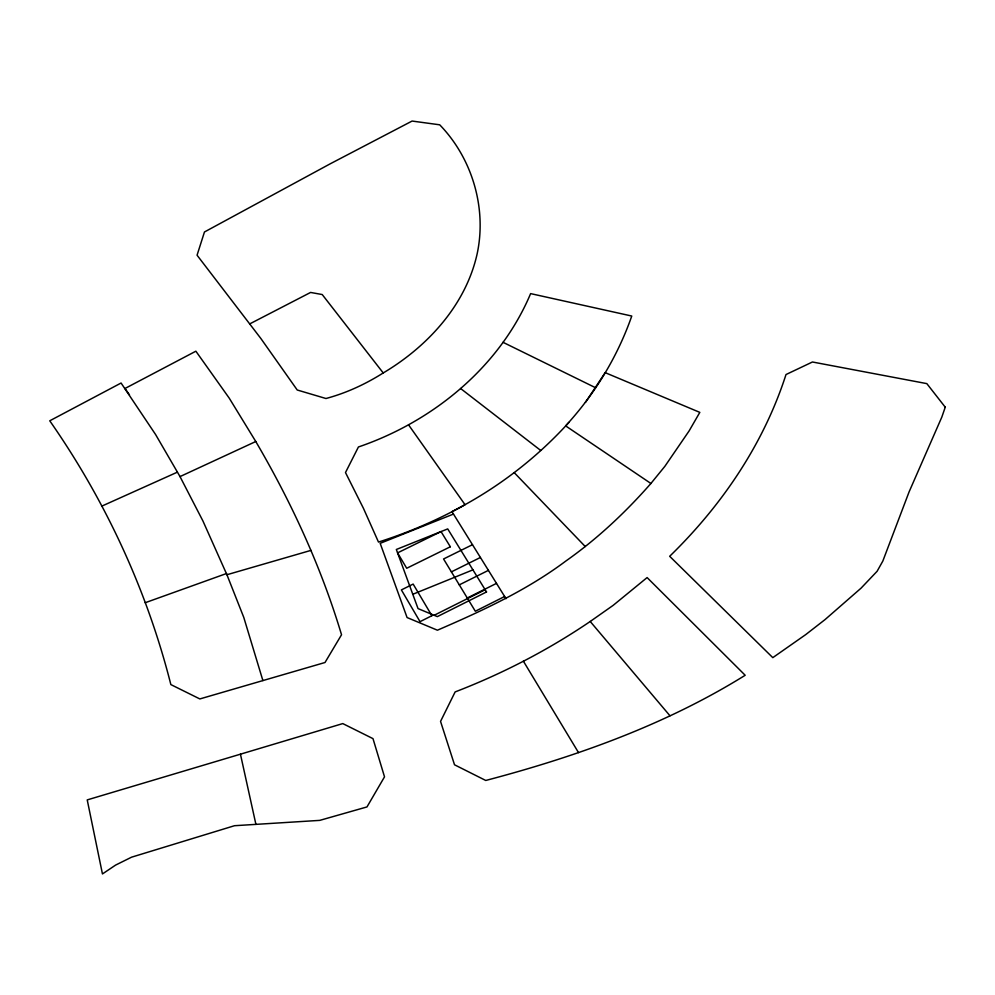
<?xml version="1.0" encoding="UTF-8"?>
<svg xmlns="http://www.w3.org/2000/svg" width="995" height="995" viewBox="0 0 995 995"><rect width="100%" height="100%" fill="white"/><g stroke="black" fill="none" stroke-linecap="round" stroke-linejoin="round"><path stroke-width="1.49" d="M585.458 402.403L605.171 372.652L699.821 412.378L689.125 430.91L664.847 466.356L650.904 483.471L565.62 425.872C594.761 394.207 617.547 356.683 631.763 316.037L530.621 293.612C499.664 367.068 432.9 421.557 358.424 446.979L345.489 472.55L363.449 508.346L378.486 542.064C408.51 532.549 437.564 520.074 465.038 504.701L408.572 424.877M650.904 483.471C625.532 512.375 597.323 538.855 565.844 561.031C526.641 590.383 482.152 610.855 437.414 630.208L407.079 617.547L380.177 543.332L453.471 514.067M568.978 422.34C535.87 458.944 495.945 489.291 451.954 511.629L506.007 598.692M590.222 621.477L613.144 605.37L647.111 577.573L745.18 675.269C665.444 724.857 576.155 756.648 485.747 780.466L454.516 764.782L440.549 721.4L455.138 691.923C502.612 673.627 548.108 650.071 590.222 621.477L669.971 715.778M383.224 372.951C427.564 346.608 465.921 304.955 477.227 253.476C486.866 207.818 472.14 158.23 439.703 124.81L412.092 121.054L330.265 163.789L204.46 231.984L197.06 255.205L260.852 338.487L297.231 390.003L325.962 398.51C346.285 393.075 365.476 384.182 383.224 372.951L322.218 294.545L310.589 292.443L249.658 323.935M504.639 596.49L475.324 611.241L443.559 558.979L472.488 544.688M467.277 597.995L496.493 583.369M434.156 615.283L485.162 589.736M459.292 584.873L488.421 570.359M451.394 571.876L480.411 557.474M180.008 476.593L255.777 441.519C291.473 502.45 321.223 567.038 341.534 634.76L325.004 662.508L199.846 698.938L170.854 684.585C146.986 590.296 105.408 500.535 49.75 420.798L121.079 383.025L155.593 434.541L180.008 476.593L202.955 521.032L226.922 574.737L311 550.372M102 506.045L177.396 472.152M412.776 594.289L472.923 569.861M145.195 602.734L226.45 573.543L243.775 617.397L262.891 680.58M240.442 754.185L342.778 723.589L372.988 738.638L384.518 776.846L366.981 806.933L319.756 820.377L234.509 825.713L131.564 857.18L115.582 865.103L102.448 873.946L87.224 799.905L240.442 754.185L255.914 824.382M503.01 342.305L595.595 387.739M460.585 388.498L540.72 450.461M514.191 472.6L585.247 546.541M129.487 394.891L124.972 388.498L195.866 351.198L229.26 398.187L255.777 441.519M523.358 661.128L578.518 752.606M945.25 407.191L941.83 417.067L909.069 491.94L882.826 561.068L877.105 571.279L861.048 588.169L825.004 619.624L805.726 634.599L772.804 657.645L669.672 556.292C721.785 505.584 763.613 444.056 786 374.543L812.442 361.993L926.83 383.622L945.25 407.191M486.53 591.95L437.34 616.614L418.037 608.592L396.333 549.489L447.713 528.905L486.53 591.95M431.892 615.718L420.027 621.664L401.383 589.911L413.149 584.077L431.892 615.718M450.337 546.777L406.706 568.269L397.577 552.872L441.021 531.579L450.337 546.777"/></g></svg>
